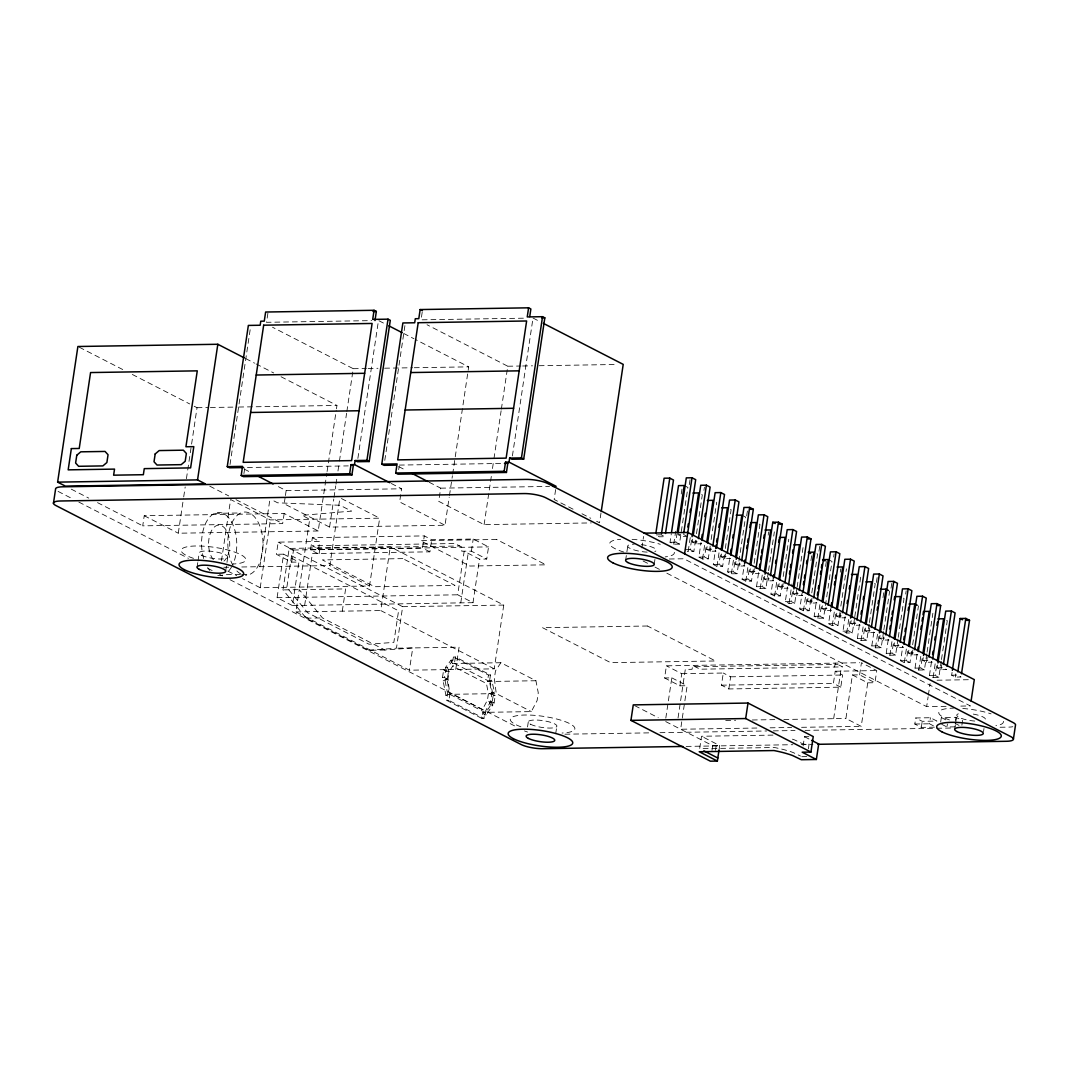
<?xml version="1.0" encoding="UTF-8"?>
<svg xmlns="http://www.w3.org/2000/svg" width="1069" height="1069" viewBox="0 0 1069 1069"><rect width="100%" height="100%" fill="white"/><g stroke="black" fill="none" stroke-linecap="round" stroke-linejoin="round"><path stroke-width="0.75" stroke-dasharray="5 3.75" d="M284.167 513.494L282.657 523.61L142.725 525.854L144.235 515.726L284.167 513.494L318.201 530.972L326.847 473.179M318.201 530.972L178.282 533.217L183.454 498.528M183.708 496.885L185.191 486.97M186.42 478.712L197.03 407.703L191.151 404.683M197.057 567.358L197.765 562.628M198.006 561.051L199.181 553.181M230.022 464.507L250.627 326.593M221.457 560.878L230.623 499.517L270.337 519.908L379.655 518.171L369.527 585.986L260.208 587.736L242.556 578.663M225.693 571.033L227.804 556.855M243.919 473.62L244.828 467.554L348.267 465.897M267.905 313.19L266.542 322.303L371.651 320.62M259.847 566.704L269.976 498.889M260.208 587.736L270.337 519.908M473.006 602.675L292.412 605.562L298.919 562.04L291.703 562.16L276.377 554.29L278.194 542.143L319.738 541.475L317.921 553.622L310.544 549.84L312.362 537.694L424.299 535.903L431.676 539.685L473.22 539.03L488.546 546.887L486.729 559.034L479.513 559.154L464.187 551.283L457.692 594.805L473.006 602.675L479.513 559.154M285.169 497.205L284.18 503.793L329.573 527.097L445.011 525.253L449.207 497.205M285.41 495.562L286.158 490.631L276.029 485.433M292.412 605.562L277.085 597.691L283.592 554.17L276.377 554.29M384.96 650.019L368.698 650.273L306.202 618.176L282.991 589.901L289.191 548.41L390.292 546.793L503.753 605.067L494.225 668.847L409.4 670.196L295.926 611.909L299.253 589.647L322.477 617.922L384.96 650.019L412.728 647.934L409.4 670.196M291.703 562.16L293.507 550.014L278.194 542.143M299.561 587.095L309.689 519.28L302.033 515.352L351.474 511.102L340.129 505.276L277.633 502.818L271.259 499.544M304.652 605.375L312.389 553.595L429.872 551.831L431.676 539.685M327.087 471.523L336.227 410.416M336.468 408.772L336.962 405.458L281.067 376.756M319.163 553.488L319.751 549.586L312.375 545.805L454.926 543.52L462.302 547.315L461.728 551.203L471.402 551.176L486.729 559.034M329.573 527.097L333.769 499.049M334.009 497.406L335.746 485.847M335.987 484.204L336.976 477.602M337.964 471.001L339.194 462.743M339.434 461.1L346.597 413.249M346.837 411.592L353.251 368.698L272.515 327.221M369.527 585.986L329.813 565.581L339.942 497.766M357.874 458.427L378.479 320.513L384.399 323.546M342.28 611.174L345.608 588.899L282.991 589.901M384.787 460.405L405.151 324.121M398.67 469.638L399.125 466.592M422.202 312.242L421.066 319.831L526.175 318.148M494.225 668.847L380.751 610.559L390.292 546.793M391.294 483.495L401.597 488.787L399.632 501.936L445.011 525.253M368.698 650.273L396.452 648.188L402.652 606.684L289.191 548.41M429.872 551.831L422.496 548.05L424.299 535.903M429.11 482.213L440.682 488.159L438.704 501.321L484.097 524.625L591.291 522.915M449.461 495.548L452.414 475.758M452.668 474.101L468.69 366.854L415.453 339.501M492.836 704.925L490.831 704.952L488.68 701.304L490.684 701.277L492.836 704.925L486.342 714.814L484.872 712.355L449.808 694.342L445.933 695.465L443.141 680.953L447.911 679.296L442.486 677.586L443.635 669.889L449.06 671.613L447.911 679.296L449.808 694.342L448.9 700.409L483.963 718.421L484.872 712.355L490.684 701.277L491.834 693.581L489.495 681.474L490.457 674.993L455.394 656.994L453.39 657.021L452.414 663.502L500.867 662.727L535.93 680.739L538.268 692.832L537.119 700.529L531.32 711.607L482.867 712.382L481.959 718.448L483.963 718.421M447.911 679.296L444.504 677.546L445.653 669.862M460.766 602.876L468.503 551.096M481.959 718.448L446.895 700.449L447.804 694.369L496.257 693.594L531.32 711.607M455.394 656.994L454.432 663.461L448.245 673.029L447.283 679.43L448.94 692.445L482.426 709.656L487.451 700.061L488.413 693.661L486.435 683.479L452.762 666.187M471.402 551.176L473.22 539.03M455.741 669.461L459.069 647.186L396.452 648.188M484.097 524.625L491.499 475.13M492.488 468.529L493.718 460.271M493.958 458.628L501.12 410.777M501.361 409.12L507.775 366.226L427.039 324.749M512.398 455.955L532.763 319.684M535.93 680.739L487.477 681.514L488.453 675.033L453.39 657.021M489.829 693.607L495.241 695.331L494.092 703.028L492.074 703.055L493.223 695.358L489.829 693.607L494.466 692.031L491.673 680.178L487.477 681.514M555.626 489.602L554.156 499.477L576.111 510.755M527.538 726.933L528.246 722.216M555.693 733.762L556.869 725.891M601.019 512.879L599.535 522.781L596.609 521.284M625.592 560.503L627.717 546.339M641.854 547.956L643.565 536.438M654.228 564.178L654.936 559.448M684.2 485.526L687.901 487.437L679.43 544.108L673.737 544.201L670.036 542.304L671.252 534.206M673.737 544.201L675.675 531.253M681.247 493.998L681.969 489.148M679.43 544.108L675.728 542.21L676.931 534.112M689.291 484.618L690.013 479.767M756.852 728.029L680.632 729.245L687.14 685.723L679.924 685.83L664.597 677.973L666.415 665.827L859.81 662.727M695.531 540.179L693.834 551.51L688.155 551.604L690.574 535.409M693.834 551.51L690.133 549.613L691.83 538.282M665.8 718.154L671.813 677.853L664.597 677.973M692.258 541.943L697.937 541.863L701.638 543.76L695.959 543.854L692.258 541.943L692.739 538.709M696.494 533.698L702.306 494.84L698.605 492.929M695.959 543.854L696.44 540.607M703.936 490.404L704.431 487.17M710.177 545.965L708.253 558.913L702.56 559.007L698.859 557.109L701.037 542.531M679.924 685.83L681.741 673.684L666.415 665.827M678.04 717.94L685.296 669.408L692.071 669.301L692.659 665.399L700.035 669.194L842.586 666.909L835.21 663.127L834.622 667.016M702.56 559.007L704.738 544.428M708.253 558.913L704.551 557.016L706.489 544.068M706.662 549.346L712.355 549.266L716.043 551.163L710.364 551.257L706.662 549.346L707.397 544.495M711.152 539.484L716.711 502.23M710.364 551.257L710.845 548.009M724.354 554.985L722.657 566.316L716.978 566.41L713.277 564.512L715.455 549.934M716.978 566.41L719.156 551.831M722.657 566.316L718.956 564.419L720.894 551.47M721.081 556.749L726.76 556.668L730.461 558.566L724.769 558.659L721.081 556.749L721.802 551.898M725.316 548.504L731.129 509.632L727.428 507.735M724.769 558.659L725.504 553.795M772.981 735.111L701.531 736.26L699.674 748.701L774.437 747.512A39.446 9.34 8.5 0 1 793.011 752.482L800.534 756.05M741.846 515.138L745.534 517.035L737.062 573.719L731.383 573.812L727.682 571.915L729.86 557.337M731.383 573.812L733.561 559.234M737.062 573.719L733.374 571.821L735.058 560.49M735.485 564.151L741.178 564.071L744.866 565.969L739.187 566.062L735.485 564.151L736.22 559.301M840.782 687.167L833.406 683.385L835.223 671.238L842.599 675.02L840.782 687.167L728.844 688.957L721.468 685.176L723.272 673.029L681.741 673.684M739.187 566.062L739.668 562.815M746.683 515.846L747.418 510.995M711.994 750.331L712.689 745.694L665.319 721.375M715.482 750.304L716.19 745.641M753.177 569.79L751.48 581.122L745.788 581.215L742.1 579.318L744.518 563.122M718.983 750.251L719.678 745.574L701.531 736.26M728.844 688.957L730.648 676.811L723.272 673.029M745.788 581.215L748.22 565.02M751.48 581.122L747.779 579.224L749.716 566.263M749.904 571.554L755.583 571.474L759.284 573.372L753.592 573.452L749.904 571.554L750.625 566.704M754.139 563.31L759.952 524.438L756.251 522.541M753.592 573.452L754.326 568.601M768.304 572.329L765.885 588.525L760.206 588.618L756.505 586.721L758.683 572.142M760.206 588.618L762.384 574.04M768.197 535.168L768.678 531.934M765.885 588.525L762.197 586.627L763.881 575.296M764.308 578.957L770.001 578.863L773.689 580.774L768.01 580.855L764.308 578.957L764.789 575.723M768.558 570.712L774.357 531.841M768.01 580.855L768.491 577.621M782 584.596L780.303 595.927L774.611 596.021L770.923 594.123L773.341 577.928M774.611 596.021L777.283 578.209M780.303 595.927L776.602 594.03L778.539 581.068M778.726 586.36L784.405 586.266L788.107 588.177L782.414 588.257L778.726 586.36L779.207 583.126M783.203 576.498L788.775 539.244M782.414 588.257L783.149 583.407M796.886 588.752L794.708 603.33L789.029 603.424L785.327 601.526L787.506 586.948M789.029 603.424L791.929 583.995M794.708 603.33L791.007 601.433L792.704 590.101M793.131 593.763L798.81 593.669L802.512 595.58L796.833 595.66L793.131 593.763L793.612 590.529M797.127 587.135L803.18 546.647M796.833 595.66L797.314 592.426M810.81 599.402L809.126 610.733L803.434 610.827L799.746 608.929L802.164 592.734M803.434 610.827L805.852 594.631M810.943 560.624L811.665 555.76M809.126 610.733L805.425 608.836L807.122 597.491M807.536 601.166L813.228 601.072L816.93 602.969L811.237 603.063L807.536 601.166L808.03 597.932M811.785 592.921L817.598 554.049L813.897 552.152M811.237 603.063L811.972 598.212M818.988 551.243L819.709 546.379M828.301 559.555L832.003 561.452L823.531 618.136L817.852 618.229L814.15 616.332L816.328 601.753M817.852 618.229L820.27 602.034M825.589 566.396L826.324 561.546M823.531 618.136L819.829 616.238L821.767 603.277M821.954 608.568L827.633 608.475L831.335 610.372L825.656 610.466L821.954 608.568L822.676 603.718M803.113 746.002L804.503 736.715L808.872 736.648M825.656 610.466L826.137 607.232M833.633 557.029L834.127 553.782M808.378 748.821L809.073 744.144L803.647 744.238L794.882 740.042A39.446 9.34 8.5 0 0 790.151 738.452M839.887 612.577L837.949 625.539L832.257 625.632L828.555 623.735L830.987 607.539M832.257 625.632L834.435 611.054M840.247 572.182L840.728 568.949M837.949 625.539L834.248 623.641L835.945 612.296M836.359 615.971L842.051 615.878L845.753 617.775L840.06 617.869L836.359 615.971L836.853 612.737M840.849 606.11L846.421 568.855M840.06 617.869L840.782 613.018M854.532 618.363L852.354 632.942L846.675 633.035L842.973 631.138L845.151 616.559M833.66 718.689L841.397 666.909M846.675 633.035L848.853 618.457M852.354 632.942L848.652 631.044L850.59 618.082M850.777 623.374L856.456 623.28L860.157 625.178L854.478 625.271L850.777 623.374L851.258 620.14M854.772 616.746L860.826 576.258M854.478 625.271L854.959 622.038M869.191 624.149L866.772 640.344L861.079 640.438L857.378 638.527L859.556 623.962M852.407 674.967L867.734 682.837L861.226 726.359L845.913 718.488L852.407 674.967L859.623 674.846L874.95 682.717L876.767 670.57L872.585 668.432M861.079 640.438L863.258 625.859M866.772 640.344L863.071 638.447L864.768 627.102M865.182 630.777L870.874 630.683L874.562 632.581L868.883 632.674L865.182 630.777L865.917 625.913M859.623 674.846L861.44 662.7L871.195 667.711M869.431 622.532L875.23 583.661L871.542 581.763M868.883 632.674L869.605 627.824M876.393 582.471L877.114 577.607M883.595 631.552L881.177 647.747L875.498 647.841L871.796 645.93L873.974 631.365M875.498 647.841L877.916 631.645M882.994 597.638L883.716 592.774M881.177 647.747L877.475 645.85L879.172 634.505M879.6 638.18L885.279 638.086L888.98 639.984L883.301 640.077L879.6 638.18L880.081 634.946M883.836 629.935L889.649 591.063M883.301 640.077L883.782 636.843M891.038 588.257L891.76 583.393M898.013 638.955L895.581 655.15L889.902 655.244L886.201 653.333L888.62 637.137M889.902 655.244L892.081 640.665M895.581 655.15L891.893 653.253L893.577 641.908M894.005 645.582L899.697 645.489L903.385 647.386L897.706 647.48L894.005 645.582L894.74 640.719M898.254 637.338L904.053 598.466L900.365 596.569M897.706 647.48L898.187 644.246M905.697 594.043L906.178 590.796M911.697 651.208L910 662.553L904.307 662.646L900.619 660.736L902.797 646.17M904.307 662.646L906.739 646.451M910 662.553L906.298 660.655L908.236 647.694M908.423 652.985L914.102 652.892L917.803 654.789L912.111 654.883L908.423 652.985L908.904 649.738M912.659 644.741L918.471 605.869M912.111 654.883L912.846 650.019M926.823 653.76L924.404 669.956L918.725 670.036L915.024 668.138L917.202 653.573M918.725 670.036L920.903 655.471M924.404 669.956L920.716 668.058L922.4 656.713M922.828 660.388L928.52 660.295L932.208 662.192L926.529 662.286L922.828 660.388L923.549 655.524M934.4 727.174L921.331 727.388L914.81 724.034L915.719 717.967L930.418 717.727L936.938 721.081L922.24 721.308L915.719 717.967M927.077 652.143L932.876 613.272M926.529 662.286L927.251 657.422M921.331 727.388L922.24 721.308M941.241 661.163L938.823 677.358L933.13 677.439L929.442 675.541L931.861 659.346M946.078 706.328L926.649 706.636L928.119 696.774M928.36 695.131L930.083 683.612M933.13 677.439L935.308 662.874M938.823 677.358L935.121 675.448L936.818 664.116M937.246 667.791L942.925 667.697L946.626 669.595L940.934 669.688L937.246 667.791L937.727 664.544M933.424 725.811L929.509 723.793L930.418 717.727M941.482 659.533L947.294 620.675L943.593 618.777M940.934 669.688L941.669 664.824M940.667 722.109L941.348 717.553L956.033 717.312L962.554 720.666L961.886 725.223M951.651 675.194L957.33 675.1L961.031 676.998L955.352 677.091L951.651 675.194L952.132 671.947M955.125 726.84L946.96 726.973L947.415 723.94M955.352 677.091L955.833 673.844M955.579 720.359L956.033 717.312M954.657 729.526L955.365 724.809M955.606 723.232L956.782 715.361M983.533 731.624L984.001 728.483M482.867 712.382L484.324 714.854L490.831 704.952M500.867 662.727L495.495 670.864L494.346 678.561L496.257 693.594M453.029 660.107L447.377 667.577L449.06 671.613L447.042 671.639L445.372 667.604L451.024 660.148L453.029 660.107L454.432 663.461L489.495 681.474L491.673 680.178M491.834 693.581L494.466 692.031M443.141 680.953L445.893 679.336M445.933 695.465L447.804 694.369M353.251 368.698L366.44 368.484M368.097 368.458L377.985 368.297M384.586 368.19L412.621 367.749M414.264 367.723L468.69 366.854M507.775 366.226L520.964 366.012M522.621 365.986L532.509 365.825M539.11 365.718L616.613 364.489M197.03 407.703L208.696 407.516M210.366 407.489L237.011 407.062M238.681 407.035L336.962 405.458M399.352 465.082L504.461 463.398M286.158 490.631L401.597 488.787M440.682 488.159L549.519 486.422M214.588 513.374L240.832 512.96M680.686 534.5L677.84 534.553L681.541 536.451L687.233 536.357M670.036 542.304L675.728 542.21M317.199 548.277L459.75 546.005M293.507 550.014L488.546 546.887M310.544 549.84L422.496 548.05M690.133 549.613L684.454 549.707L688.155 551.604M698.859 557.109L704.551 557.016M669.274 559.007L683.853 558.766L970.371 705.941L957.41 706.141M223.768 567.278L228.686 567.198M241.808 566.984L329.813 565.581M713.277 564.512L718.956 564.419M240.151 574.454L223.755 574.708A31.602 17.612 89.1 0 1 214.642 574.414M241.794 574.427L249.986 574.294M727.682 571.915L733.374 571.821M742.1 579.318L747.779 579.224M756.505 586.721L762.197 586.627M277.085 597.691L457.692 594.805M770.923 594.123L776.602 594.03M402.652 606.684L503.753 605.067M785.327 601.526L791.007 601.433M295.926 611.909L380.751 610.559M799.746 608.929L805.425 608.836M306.202 618.176L322.477 617.922M814.15 616.332L819.829 616.238M828.555 623.735L834.248 623.641M842.973 631.138L848.652 631.044M857.378 638.527L863.071 638.447M871.796 645.93L877.475 645.85M886.201 653.333L891.893 653.253M445.372 667.604L447.377 667.577M900.619 660.736L906.298 660.655M695.211 666.709L837.762 664.437M915.024 668.138L920.716 668.058M488.453 675.033L490.457 674.993M442.486 677.586L444.504 677.546M835.223 671.238L876.767 670.57M730.648 676.811L842.599 675.02M929.442 675.541L935.121 675.448M937.059 680.218L969.449 679.697M721.468 685.176L833.406 683.385M867.734 682.837L874.95 682.717M493.223 695.358L495.241 695.331M446.895 700.449L448.9 700.409M484.324 714.854L486.342 714.814M725.717 720.412L735.686 720.252M752.295 719.985L775.546 719.611M783.844 719.477L845.913 718.488M914.81 724.034L929.509 723.793M770.108 727.815L791.635 727.468M801.576 727.308L861.226 726.359M564.94 734.203L649.965 732.853M659.974 732.693L766.687 730.982M773.355 730.875L795.029 730.528M805.024 730.368L935.081 728.296M936.751 728.27L953.428 728.002M1000.103 727.254L1008.441 727.12A15.794 3.741 8.5 0 0 1012.837 726.706M712.689 745.694L719.678 745.574M686.204 746.403L792.904 744.705M801.242 744.572L812.921 744.385M801.777 756.692L807.215 756.598M533.003 318.041L540.406 321.836M403.628 333.421L413.97 338.739M683.532 534.46L685.991 535.729M581.977 513.761L590.756 518.278M643.097 560.998L647.547 563.283M654.976 567.091L659.426 569.376M666.856 573.198L926.649 706.636M245.763 358.623L254.596 363.153M256.066 363.914L273.717 372.974M955.125 723.392L959.04 725.397M941.348 717.553L946.559 720.239M941.736 724.301L946.96 726.973M398.75 466.618L405.979 470.333M79.36 347.251L123.483 369.927M132.315 374.457L189.681 403.922M341.412 498.528L379.655 518.171M804.503 736.715L810.168 739.628M671.813 677.853L687.14 685.723M244.226 469.091L251.456 472.805M312.362 537.694L319.738 541.475M209.738 486.154L228.699 495.896M235.982 499.637L282.657 523.61M634.732 705.647L658.263 717.74M283.592 554.17L298.919 562.04M144.235 515.726L178.282 533.217M443.635 669.889L447.042 671.639M490.684 701.277L494.092 703.028M488.68 701.304L492.074 703.055M71.262 489.148L88.767 498.127M97.52 502.63L142.725 525.854M227.844 571.113L236.663 575.643M58.06 491.393L71.396 498.248M78.812 502.056L188.451 558.365M207.707 568.267L212.156 570.552M219.559 574.347L222.526 575.87M229.929 579.679L515.886 726.559M451.024 660.148L452.414 663.502M489.669 680.218L492.448 692.057M445.145 680.926L447.951 695.438M240.872 573.986A31.602 17.612 89.1 0 1 234.939 568.655M232.975 565.554A31.602 17.612 89.1 0 1 236.583 515.966A31.602 17.612 89.1 0 1 262.426 536.01A31.602 17.612 89.1 0 1 245.429 575.216M209.805 570.472A31.602 17.612 89.1 0 1 207.667 567.559M203.671 558.499A31.602 17.612 89.1 0 1 208.789 518.158A31.602 17.612 89.1 0 1 231.879 522.607A31.602 17.612 89.1 0 1 232.975 564.151M231.652 566.797A31.602 17.612 89.1 0 1 227.416 572.262M213.412 559.742A18.961 10.57 89.1 0 1 211.448 530.839A18.961 10.57 89.1 0 1 227.617 532.937A18.961 10.57 89.1 0 1 223.969 561.105M527.578 732.038A15.794 3.741 8.5 0 1 524.491 730.929M193.516 558.352A32.658 7.737 8.5 0 1 189.894 546.353A32.658 7.737 8.5 0 1 237.505 553.167A32.658 7.737 8.5 0 1 233.002 564.004M674.298 552.312A32.658 7.737 8.5 0 1 665.185 556.882M623.775 552.045A32.658 7.737 8.5 0 1 620.648 539.297M632.06 539.337A32.658 7.737 8.5 0 1 660.281 544.295M1003.363 721.334A32.658 7.737 8.5 0 1 995.907 725.704M949.459 719.958A32.658 7.737 8.5 0 1 953.508 708.159M962.781 708.48A32.658 7.737 8.5 0 1 991.083 713.865M520.924 726.8A32.658 7.737 8.5 0 1 519.962 715.281A32.658 7.737 8.5 0 1 567.038 722.39A32.658 7.737 8.5 0 1 562.067 733.027M647.173 552.125A14.485 3.434 8.5 0 1 629.253 547.943A14.485 3.434 8.5 0 1 634.224 544.161M641.28 544.602A14.485 3.434 8.5 0 1 654.803 551.537M974.781 721.067A14.485 3.434 8.5 0 1 959.949 717.807A14.485 3.434 8.5 0 1 958.332 713.825M973.324 714.092A14.485 3.434 8.5 0 1 985.404 719.036M291.556 555.84L286.839 587.402L307.591 612.684L369.032 644.233L393.846 642.375L398.563 610.8L291.556 555.84M661.31 534.807L655.631 534.901L659.332 536.798L665.012 536.705L661.31 534.807M496.577 539.471L420.491 540.687L469.852 566.035L545.938 564.82L496.577 539.471M402.826 558.619L322.37 559.902L374.564 586.721L455.02 585.424L402.826 558.619M647.467 626.006L542.517 627.677L610.599 662.646L715.549 660.976L647.467 626.006M530.531 724.247A14.485 3.434 8.5 0 0 555.332 727.428A14.485 3.434 8.5 0 0 541.823 720.479A14.485 3.434 8.5 0 0 530.531 724.247M201.466 555.212A14.485 3.434 8.5 0 0 226.267 558.392A14.485 3.434 8.5 0 0 212.744 551.457A14.485 3.434 8.5 0 0 201.466 555.212"/><path stroke-width="1.5" d="M53.45 503.352L55.561 489.188A15.794 3.741 8.5 0 1 62.67 486.809L526.189 479.406A15.794 3.741 8.5 0 1 547.822 483.562L1013.051 722.537A15.794 3.741 8.5 0 1 1015.55 724.755L1013.439 738.92M57.619 482.132L197.551 479.901L205.355 483.91L65.436 486.141L57.619 482.132L77.89 346.503L217.822 344.271L244.293 357.861M197.551 479.901L217.822 344.271M243.665 467.567L229.528 467.794L227.256 466.632L248.355 325.43L260.168 325.243L260.769 321.194L264.27 321.141L265.633 312.028L374.07 310.291L376.341 311.453L374.978 320.566M351.915 474.93L349.643 473.754L351.006 464.654L353.278 465.817L351.915 474.93L243.465 476.654L241.193 475.491L242.556 466.378L227.256 466.632M374.07 310.291L372.707 319.404L388.02 319.163L390.292 320.326L369.179 461.527L357.38 461.714L355.108 460.552L354.507 464.601L389.824 482.734M369.179 461.527L366.921 460.351L388.02 319.163M395.851 465.135L384.052 465.322L381.78 464.16L402.879 322.958L414.692 322.771L415.293 318.722L418.794 318.669L420.157 309.556L528.594 307.819L530.865 308.994L529.73 316.584M506.439 472.458L504.167 471.295L505.53 462.182L507.802 463.345L506.439 472.458L397.989 474.195L395.717 473.019L397.08 463.919L381.78 464.16M528.594 307.819L527.244 316.932L542.544 316.691L544.816 317.854L523.703 459.055L511.904 459.242L509.632 458.08L509.031 462.129L556.121 486.315L552.82 486.368M523.703 459.055L521.445 457.893L542.544 316.691M601.272 511.236L623.214 364.382L543.359 323.359M655.872 533.284L664.103 478.217L669.782 478.124L673.483 480.034L665.493 533.471M718.983 750.251L717.366 761.061L710.377 761.181L630.937 720.372L633.262 704.885L748.006 703.055L813.242 736.568L810.93 752.055L802.191 752.202L816.369 759.484L818.68 743.997L811.598 740.349M661.564 533.19L669.782 478.124M671.492 532.589L678.508 485.62L684.2 485.526L677.185 532.496M678.08 532.923L686.311 477.87L692.004 477.776L695.692 479.674L684.588 553.836M683.772 532.843L692.004 477.776M687.835 527.03L688.329 523.797M690.013 512.465L690.507 509.218M692.071 536.665L698.605 492.929L692.926 493.023M693.22 535.475L700.729 485.273L706.409 485.179L710.11 487.076L702.119 540.513M698.418 538.616L706.409 485.179M701.772 537.68L702.253 534.433M704.912 516.621L705.393 513.387M706.729 542.437L713.023 500.332L707.331 500.426M707.638 542.878L715.134 492.675L720.827 492.582L724.515 494.479L716.537 547.916M712.836 546.018L720.827 492.582M715.696 548.317L716.177 545.083M716.658 541.836L717.152 538.602M718.836 527.258L719.33 524.024M721.134 549.84L727.428 507.735L721.749 507.828M722.043 550.281L729.552 500.078L735.231 499.985L738.933 501.882L730.942 555.319M727.241 553.421L735.231 499.985M730.595 552.486L731.076 549.239M732.773 537.907L733.254 534.66M735.552 557.243L741.846 515.138L736.153 515.231M736.22 559.301L743.957 507.468L749.65 507.387L753.338 509.285L745.36 562.722M741.659 560.824L749.65 507.387M744.518 563.122L744.999 559.875M746.696 548.544L747.178 545.31M747.659 542.063L748.153 538.829M749.837 527.498L750.331 524.251M749.957 564.646L756.251 522.541L750.572 522.634M750.866 565.087L758.375 514.87L764.054 514.79L767.756 516.688L759.765 570.124M756.064 568.227L764.054 514.79M759.418 567.278L759.899 564.044M760.62 559.181L761.101 555.947M761.596 552.713L762.077 549.466M763.774 538.135L764.255 534.901M764.375 572.049L770.669 529.943L764.976 530.037M765.03 574.106L772.78 522.273L778.459 522.193L782.161 524.091L774.183 577.527M810.93 752.055L745.681 718.542L748.006 703.055M770.482 575.63L778.459 522.193M773.341 577.928L773.822 574.681M775.519 563.35L776 560.116M778.66 542.29L779.141 539.057M778.78 579.451L785.074 537.346L779.395 537.44M779.689 579.879L787.198 529.676L792.877 529.596L796.579 531.493L788.588 584.93M784.887 583.033L792.877 529.596M789.443 573.986L789.924 570.752M790.405 567.519L790.9 564.272M792.583 552.94L793.078 549.693M793.198 586.854L799.478 544.749L793.799 544.843M793.853 588.912L801.603 537.079L807.282 536.999L810.983 538.896L802.993 592.333M799.305 590.435L807.282 536.999M803.367 584.636L803.848 581.389M804.342 578.155L804.823 574.922M806.52 563.577L807.001 560.343M807.603 594.257L813.897 552.152L808.204 552.245L810.676 553.515M808.511 594.685L816.008 544.482L821.7 544.388L825.402 546.299L817.411 599.736M813.709 597.838L821.7 544.388M817.291 595.273L817.785 592.039M818.266 588.792L818.747 585.558M820.444 574.227L820.925 570.98M821.406 567.746L821.901 564.499M822.008 601.66L828.301 559.555L822.622 559.648L825.081 560.918M822.916 602.088L830.426 551.885L836.105 551.791L839.806 553.702L831.816 607.139M828.128 605.241L836.105 551.791M831.228 605.909L831.709 602.675M834.368 584.863L834.849 581.616M835.343 578.382L835.824 575.149M836.426 609.063L842.719 566.958L837.027 567.051M837.334 609.49L844.831 559.287L850.523 559.194L854.225 561.105L846.234 614.541M842.532 612.644L850.523 559.194M847.089 603.597L847.57 600.364M849.267 589.019L849.748 585.785M850.59 618.082L857.124 574.36L851.445 574.454M851.739 616.893L859.249 566.69L864.928 566.597L868.629 568.494L860.639 621.944M856.937 620.047L864.928 566.597M861.013 614.247L861.494 611M863.191 599.669L863.672 596.422M865.249 623.868L871.542 581.763L865.85 581.857M866.157 624.296L873.654 574.093L879.346 574L883.034 575.897L875.057 629.347M871.355 627.45L879.346 574M877.114 610.305L877.609 607.072M878.09 603.825L878.571 600.591M879.413 632.888L885.947 589.166L880.268 589.26M880.562 631.699L888.072 581.496L893.751 581.402L897.452 583.3L889.461 636.75M885.76 634.852L893.751 581.402M889.836 629.04L890.317 625.806M891.052 620.942L891.533 617.708M892.014 614.475L892.495 611.227M894.192 599.896L894.673 596.662L900.365 596.569L894.072 638.674M894.98 639.102L902.477 588.899L908.169 588.805L911.857 590.703L903.88 644.153M900.178 642.255L908.169 588.805M903.759 639.69L904.24 636.443M904.975 631.592L905.456 628.345M908.115 610.533L908.597 607.299M908.476 646.077L914.77 603.972L909.091 604.052M909.385 646.504L916.895 596.302L922.574 596.208L926.275 598.106L918.284 651.556M914.583 649.658L922.574 596.208M917.683 650.326L918.177 647.092M920.837 629.28L921.318 626.033M922.039 621.183L922.534 617.935M923.015 614.702L923.496 611.455L929.188 611.374L922.894 653.48M923.549 655.524L931.299 603.704L936.979 603.611L940.68 605.508L932.702 658.958M929.001 657.061L936.979 603.611M932.582 654.495L933.063 651.248M934.76 639.917L935.241 636.683M936.938 625.338L937.419 622.105M937.299 660.883L943.593 618.777L937.914 618.857M937.967 662.927L945.718 611.107L951.397 611.014L955.098 612.911L947.107 666.361M943.406 664.464L951.397 611.014M952.372 670.33L960.122 618.51L965.801 618.417L969.503 620.314L961.512 673.764M957.824 671.866L965.801 618.417M971.106 701.01L974.3 679.617L687.795 532.456L644.059 533.15M373.001 311.507L376.341 311.453M541.863 317.894L544.816 317.854M256.213 375.032L364.663 373.295M410.737 372.56L519.187 370.836M250.614 412.487L359.064 410.75M405.138 410.015L513.588 408.278M355.108 460.552L366.921 460.351M509.632 458.08L521.445 457.893M351.006 464.654L354.507 464.601M505.53 462.182L509.031 462.129M504.461 463.398L507.802 463.345M241.193 475.491L349.643 473.754M395.717 473.019L504.167 471.295M750.505 509.325L753.338 509.285M779.328 524.131L782.161 524.091M808.137 538.936L810.983 538.896M937.847 605.562L940.68 605.508M966.657 620.367L969.503 620.314M630.937 720.372L745.681 718.542M682.864 746.456L542.811 748.701A15.794 3.741 8.5 0 1 521.178 744.532L55.949 505.57A15.794 3.741 8.5 0 1 60.559 500.987L524.077 493.571A15.794 3.741 8.5 0 1 545.698 497.74L1010.94 736.701A15.794 3.741 8.5 0 1 1006.33 741.285L817.919 744.305M816.369 759.484L801.322 759.725L792.557 755.516A39.446 9.34 8.5 0 0 773.983 750.545L699.22 751.734L717.366 761.061M420.157 309.556L422.429 310.718M772.78 522.273L775.252 523.543M960.122 618.51L962.581 619.779M388.835 325.831L402.144 332.659M885.947 589.166L888.419 590.435M914.77 603.972L917.242 605.228M411.765 473.3L427.667 481.478M258.685 476.52L273.143 483.95M703.856 750.852L717.82 758.028M71.356 448.592L68.175 469.852L114.53 469.104L113.621 475.184L143.353 474.703L144.262 468.636L190.616 467.888L193.796 446.642L185.926 446.762L197.271 370.849L90.571 372.56L79.226 448.472L71.356 448.592M76.781 455.22L75.618 463.011L78.612 466.298L102.878 465.91L106.887 462.516L108.049 454.726L105.043 451.439L80.776 451.826L76.781 455.22M155.179 453.964L154.016 461.755L157.023 465.042L181.195 464.654L185.191 461.26L186.367 453.47L183.36 450.183L159.174 450.57L155.179 453.964M263.669 325.19L243.171 462.329L351.607 460.605L372.106 323.453L263.669 325.19M418.193 322.718L397.695 459.87L506.131 458.133L526.629 320.981L418.193 322.718M528.42 738.412A14.485 3.434 8.5 0 0 553.207 741.592A14.485 3.434 8.5 0 0 539.698 734.657A14.485 3.434 8.5 0 0 528.42 738.412M199.355 569.389A14.485 3.434 8.5 0 0 224.143 572.57A14.485 3.434 8.5 0 0 210.633 565.621A14.485 3.434 8.5 0 0 199.355 569.389M513.334 738.652A32.658 7.737 8.5 0 0 569.229 745.828A32.658 7.737 8.5 0 0 538.763 730.18A32.658 7.737 8.5 0 0 513.334 738.652M184.269 569.63A32.658 7.737 8.5 0 0 240.164 576.792A32.658 7.737 8.5 0 0 209.698 561.145A32.658 7.737 8.5 0 0 184.269 569.63M612.804 562.775A32.658 7.737 8.5 0 0 668.7 569.951A32.658 7.737 8.5 0 0 638.233 554.303A32.658 7.737 8.5 0 0 612.804 562.775M941.869 731.797A32.658 7.737 8.5 0 0 997.765 738.973A32.658 7.737 8.5 0 0 967.298 723.325A32.658 7.737 8.5 0 0 941.869 731.797M627.891 562.535A14.485 3.434 8.5 0 0 652.678 565.715A14.485 3.434 8.5 0 0 639.168 558.78A14.485 3.434 8.5 0 0 627.891 562.535M956.955 731.557A14.485 3.434 8.5 0 0 981.743 734.737A14.485 3.434 8.5 0 0 968.233 727.802A14.485 3.434 8.5 0 0 956.955 731.557"/></g></svg>
